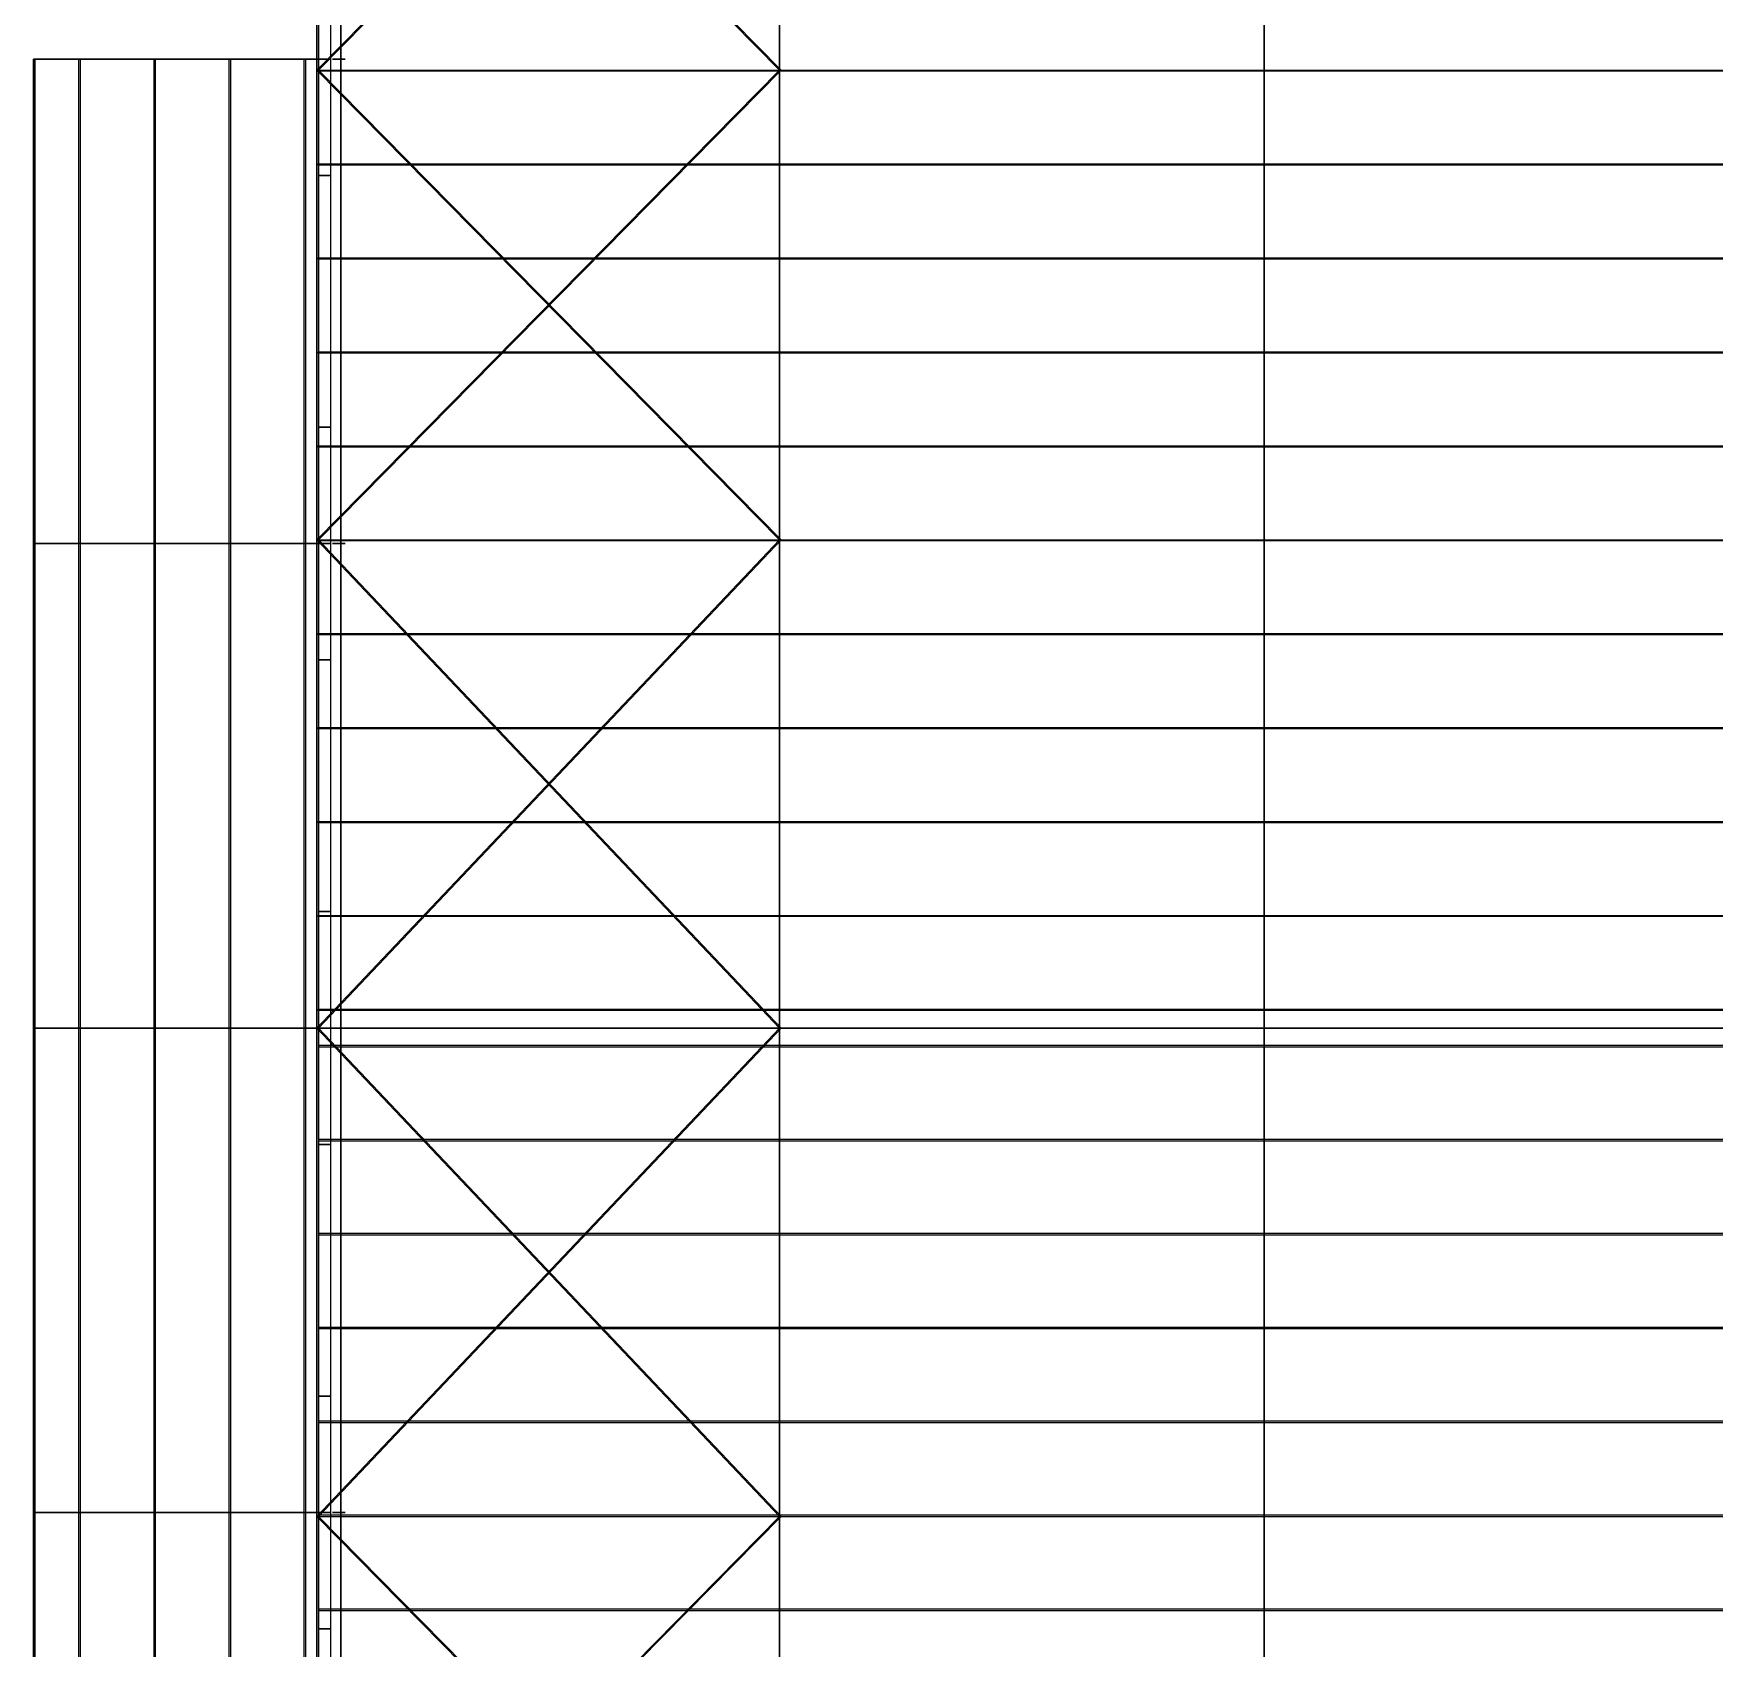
# Model space of a CAD drawing. Extents: x -4500 to 50000, y 0 to 61000.
# Drawn here: x -4500 to 22205, y 20642 to 46304 of the extents above; entities that cross this region are included whole.
import ezdxf

# ---------------------------------------------------------------- set-up
doc = ezdxf.new("R2010")
doc.units = 0
doc.linetypes.add('CONTIN', pattern=[0])
for name, color, linetype in [('Default', 7, 'CONTIN'), ('Floor_surface', 3, 'CONTIN'), ('Frame_lines', 7, 'CONTIN'), ('Framed_openings', 6, 'CONTIN'), ('Roof_purlins', 4, 'CONTIN'), ('Roof_surface', 1, 'CONTIN'), ('Wall_Framing', 1, 'CONTIN'), ('Wall_girts', 5, 'CONTIN'), ('Wall_surfaces', 2, 'CONTIN'), ('Wind_bracing', 8, 'CONTIN')]:
    doc.layers.add(name, color=color, linetype=linetype)

# ---------------------------------------------------------------- blocks, each defined once
blk = doc.blocks.new('BUILD1')
at = {"layer": 'Floor_surface', "color": 2}
for points, invisible_edges in [([(0, 0), (1791.339, 0), (1791.339, 2401.575)], 12), ([(0, 0), (1791.339, 2401.575), (0, 2401.575)], 5)]:
    blk.add_3dface(points, dxfattribs=dict(at, invisible_edges=invisible_edges))
at = {"layer": 'Frame_lines', "color": 1}
for points, invisible_edges in [([(14.961, 2015.401, 276.069), (14.961, 2018.339, 305.45), (14.961, 1783.291, 328.954)], 13), ([(14.961, 2015.401, 276.069), (14.961, 1783.291, 328.954), (14.961, 1780.548, 301.532)], 7), ([(289.37, 2016.184, 283.904), (289.37, 2018.339, 305.45), (289.37, 1783.291, 328.954)], 13), ([(289.37, 2016.184, 283.904), (289.37, 1783.291, 328.954), (289.37, 1781.136, 307.408)], 7), ([(592.52, 2016.184, 283.904), (592.52, 2018.339, 305.45), (592.52, 1783.291, 328.954)], 13), ([(592.52, 2016.184, 283.904), (592.52, 1783.291, 328.954), (592.52, 1781.136, 307.408)], 7), ([(14.961, 1780.548, 301.532), (14.961, 1783.291, 328.954), (14.961, 1548.242, 352.459)], 13), ([(14.961, 1780.548, 301.532), (14.961, 1548.242, 352.459), (14.961, 1546.284, 332.872)], 7), ([(289.37, 1781.136, 307.408), (289.37, 1783.291, 328.954), (289.37, 1548.242, 352.459)], 13), ([(289.37, 1781.136, 307.408), (289.37, 1548.242, 352.459), (289.37, 1546.675, 336.789)], 7), ([(592.52, 1781.136, 307.408), (592.52, 1783.291, 328.954), (592.52, 1548.242, 352.459)], 13), ([(592.52, 1781.136, 307.408), (592.52, 1548.242, 352.459), (592.52, 1546.675, 336.789)], 7), ([(14.961, 1546.284, 332.872), (14.961, 1548.242, 352.459), (14.961, 1313.194, 375.964)], 13), ([(14.961, 1546.284, 332.872), (14.961, 1313.194, 375.964), (14.961, 1310.256, 346.583)], 7), ([(289.37, 1546.675, 336.789), (289.37, 1548.242, 352.459), (289.37, 1313.194, 375.964)], 13), ([(289.37, 1546.675, 336.789), (289.37, 1313.194, 375.964), (289.37, 1309.669, 340.707)], 7), ([(592.52, 1546.675, 336.789), (592.52, 1548.242, 352.459), (592.52, 1313.194, 375.964)], 13), ([(592.52, 1546.675, 336.789), (592.52, 1313.194, 375.964), (592.52, 1309.669, 340.707)], 7), ([(14.961, 1310.256, 346.583), (14.961, 1313.194, 375.964), (14.961, 1200.787, 387.795)], 13), ([(14.961, 1310.256, 346.583), (14.961, 1200.787, 387.795), (14.961, 1200.787, 346.591)], 7), ([(289.37, 1309.669, 340.707), (289.37, 1313.194, 375.964), (289.37, 1200.787, 387.795)], 13), ([(289.37, 1309.669, 340.707), (289.37, 1200.787, 387.795), (289.37, 1200.787, 340.561)], 7), ([(592.52, 1309.669, 340.707), (592.52, 1313.194, 375.964), (592.52, 1200.787, 387.795)], 13), ([(592.52, 1309.669, 340.707), (592.52, 1200.787, 387.795), (592.52, 1200.787, 340.561)], 7), ([(14.961, 1197.787), (14.961, 1197.787, 346.591), (14.961, 1203.787, 346.591)], 14), ([(14.961, 1197.787), (14.961, 1203.787, 346.591), (14.961, 1203.787)], 5), ([(14.961, 1200.787, 346.591), (14.961, 1200.787, 387.795), (14.961, 1082.48, 375.965)], 13), ([(14.961, 1200.787, 346.591), (14.961, 1082.48, 375.965), (14.961, 1085.418, 346.584)], 7), ([(289.37, 1197.787), (289.37, 1197.787, 340.565), (289.37, 1203.787, 340.565)], 14), ([(289.37, 1197.787), (289.37, 1203.787, 340.565), (289.37, 1203.787)], 5), ([(289.37, 1200.787, 340.561), (289.37, 1200.787, 387.795), (289.37, 1082.48, 375.965)], 13), ([(289.37, 1200.787, 340.561), (289.37, 1082.48, 375.965), (289.37, 1086.006, 340.707)], 7), ([(592.52, 1197.787), (592.52, 1197.787, 340.565), (592.52, 1203.787, 340.565)], 14), ([(592.52, 1197.787), (592.52, 1203.787, 340.565), (592.52, 1203.787)], 5), ([(592.52, 1200.787, 340.561), (592.52, 1200.787, 387.795), (592.52, 1082.48, 375.965)], 13), ([(592.52, 1200.787, 340.561), (592.52, 1082.48, 375.965), (592.52, 1086.006, 340.707)], 7), ([(14.961, 1085.418, 346.584), (14.961, 1082.48, 375.965), (14.961, 847.432, 352.46)], 13), ([(14.961, 1085.418, 346.584), (14.961, 847.432, 352.46), (14.961, 849.391, 332.872)], 7), ([(289.37, 1086.006, 340.707), (289.37, 1082.48, 375.965), (289.37, 847.432, 352.46)], 13), ([(289.37, 1086.006, 340.707), (289.37, 847.432, 352.46), (289.37, 848.999, 336.79)], 7), ([(592.52, 1086.006, 340.707), (592.52, 1082.48, 375.965), (592.52, 847.432, 352.46)], 13), ([(592.52, 1086.006, 340.707), (592.52, 847.432, 352.46), (592.52, 848.999, 336.79)], 7), ([(14.961, 849.391, 332.872), (14.961, 847.432, 352.46), (14.961, 612.384, 328.955)], 13), ([(14.961, 849.391, 332.872), (14.961, 612.384, 328.955), (14.961, 615.126, 301.533)], 7), ([(289.37, 848.999, 336.79), (289.37, 847.432, 352.46), (289.37, 612.384, 328.955)], 13), ([(289.37, 848.999, 336.79), (289.37, 612.384, 328.955), (289.37, 614.538, 307.409)], 7), ([(592.52, 848.999, 336.79), (592.52, 847.432, 352.46), (592.52, 612.384, 328.955)], 13), ([(592.52, 848.999, 336.79), (592.52, 612.384, 328.955), (592.52, 614.538, 307.409)], 7)]:
    blk.add_3dface(points, dxfattribs=dict(at, invisible_edges=invisible_edges))
at = {"layer": 'Framed_openings', "color": 1}
for points, invisible_edges in [([(8.858, 1734.252, 157.48), (0.984, 1734.252, 157.48), (0.984, 1576.772, 157.48)], 12), ([(8.858, 1734.252, 157.48), (0.984, 1576.772, 157.48), (8.858, 1576.772, 157.48)], 5), ([(8.858, 1734.252), (0.984, 1734.252), (0.984, 1734.252, 179.134)], 12), ([(8.858, 1734.252), (0.984, 1734.252, 179.134), (8.858, 1734.252, 179.134)], 5), ([(8.858, 1576.772), (0.984, 1576.772), (0.984, 1576.772, 179.134)], 12), ([(8.858, 1576.772), (0.984, 1576.772, 179.134), (8.858, 1576.772, 179.134)], 5), ([(8.858, 1431.103, 157.48), (0.984, 1431.103, 157.48), (0.984, 1273.622, 157.48)], 12), ([(8.858, 1431.103, 157.48), (0.984, 1273.622, 157.48), (8.858, 1273.622, 157.48)], 5), ([(8.858, 1431.103), (0.984, 1431.103), (0.984, 1431.103, 179.134)], 12), ([(8.858, 1431.103), (0.984, 1431.103, 179.134), (8.858, 1431.103, 179.134)], 5), ([(8.858, 1273.622), (0.984, 1273.622), (0.984, 1273.622, 179.134)], 12), ([(8.858, 1273.622), (0.984, 1273.622, 179.134), (8.858, 1273.622, 179.134)], 5), ([(8.858, 1127.953, 157.48), (0.984, 1127.953, 157.48), (0.984, 970.473, 157.48)], 12), ([(8.858, 1127.953, 157.48), (0.984, 970.473, 157.48), (8.858, 970.473, 157.48)], 5), ([(8.858, 1127.953), (0.984, 1127.953), (0.984, 1127.953, 179.134)], 12), ([(8.858, 1127.953), (0.984, 1127.953, 179.134), (8.858, 1127.953, 179.134)], 5), ([(8.858, 970.473), (0.984, 970.473), (0.984, 970.473, 179.134)], 12), ([(8.858, 970.473), (0.984, 970.473, 179.134), (8.858, 970.473, 179.134)], 5), ([(8.858, 824.803, 157.48), (0.984, 824.803, 157.48), (0.984, 667.323, 157.48)], 12), ([(8.858, 824.803, 157.48), (0.984, 667.323, 157.48), (8.858, 667.323, 157.48)], 5), ([(8.858, 824.803), (0.984, 824.803), (0.984, 824.803, 179.134)], 12), ([(8.858, 824.803), (0.984, 824.803, 179.134), (8.858, 824.803, 179.134)], 5)]:
    blk.add_3dface(points, dxfattribs=dict(at, invisible_edges=invisible_edges))
at = {"layer": 'Roof_purlins', "color": 4}
for points, invisible_edges in [([(-177.165, 1807.087, 158.449), (-176.382, 1807.087, 150.614), (-176.382, 1503.937, 150.614)], 12), ([(-177.165, 1807.087, 158.449), (-176.382, 1503.937, 150.614), (-177.165, 1503.937, 158.449)], 5), ([(-148.864, 1807.087, 161.279), (-148.08, 1807.087, 153.444), (-148.08, 1503.937, 153.444)], 12), ([(-148.864, 1807.087, 161.279), (-148.08, 1503.937, 153.444), (-148.864, 1503.937, 161.279)], 5), ([(-101.854, 1807.087, 165.98), (-101.071, 1807.087, 158.145), (-101.071, 1503.937, 158.145)], 12), ([(-101.854, 1807.087, 165.98), (-101.071, 1503.937, 158.145), (-101.854, 1503.937, 165.98)], 5), ([(-54.845, 1807.087, 170.681), (-54.061, 1807.087, 162.846), (-54.061, 1503.937, 162.846)], 12), ([(-54.845, 1807.087, 170.681), (-54.061, 1503.937, 162.846), (-54.845, 1503.937, 170.681)], 5), ([(-7.835, 1807.087, 175.382), (-7.051, 1807.087, 167.547), (-7.052, 1503.937, 167.547)], 12), ([(-7.835, 1807.087, 175.382), (-7.052, 1503.937, 167.547), (-7.835, 1503.937, 175.382)], 5), ([(0.984, 1799.378, 327.897), (0.984, 1800.161, 335.732), (289.37, 1800.161, 335.732)], 12), ([(0.984, 1799.378, 327.897), (289.37, 1800.161, 335.732), (289.37, 1799.378, 327.897)], 5), ([(289.37, 1799.378, 327.897), (289.37, 1800.161, 335.732), (592.52, 1800.161, 335.732)], 12), ([(289.37, 1799.378, 327.897), (592.52, 1800.161, 335.732), (592.52, 1799.378, 327.897)], 5), ([(592.52, 1799.378, 327.897), (592.52, 1800.161, 335.732), (895.669, 1800.161, 335.732)], 12), ([(592.52, 1799.378, 327.897), (895.669, 1800.161, 335.732), (895.669, 1799.378, 327.897)], 5), ([(0.984, 1740.616, 333.773), (0.984, 1741.399, 341.608), (289.37, 1741.399, 341.608)], 12), ([(0.984, 1740.616, 333.773), (289.37, 1741.399, 341.608), (289.37, 1740.616, 333.773)], 5), ([(289.37, 1740.616, 333.773), (289.37, 1741.399, 341.608), (592.52, 1741.399, 341.608)], 12), ([(289.37, 1740.616, 333.773), (592.52, 1741.399, 341.608), (592.52, 1740.616, 333.773)], 5), ([(592.52, 1740.616, 333.773), (592.52, 1741.399, 341.608), (895.669, 1741.399, 341.608)], 12), ([(592.52, 1740.616, 333.773), (895.669, 1741.399, 341.608), (895.669, 1740.616, 333.773)], 5), ([(0.984, 1681.854, 339.649), (0.984, 1682.637, 347.484), (289.37, 1682.637, 347.484)], 12), ([(0.984, 1681.854, 339.649), (289.37, 1682.637, 347.484), (289.37, 1681.854, 339.649)], 5), ([(289.37, 1681.854, 339.649), (289.37, 1682.637, 347.484), (592.52, 1682.637, 347.484)], 12), ([(289.37, 1681.854, 339.649), (592.52, 1682.637, 347.484), (592.52, 1681.854, 339.649)], 5), ([(592.52, 1681.854, 339.649), (592.52, 1682.637, 347.484), (895.669, 1682.637, 347.484)], 12), ([(592.52, 1681.854, 339.649), (895.669, 1682.637, 347.484), (895.669, 1681.854, 339.649)], 5), ([(0.984, 1623.092, 345.526), (0.984, 1623.875, 353.361), (289.37, 1623.875, 353.361)], 12), ([(0.984, 1623.092, 345.526), (289.37, 1623.875, 353.361), (289.37, 1623.092, 345.526)], 5), ([(289.37, 1623.092, 345.526), (289.37, 1623.875, 353.361), (592.52, 1623.875, 353.361)], 12), ([(289.37, 1623.092, 345.526), (592.52, 1623.875, 353.361), (592.52, 1623.092, 345.526)], 5), ([(592.52, 1623.092, 345.526), (592.52, 1623.875, 353.361), (895.669, 1623.875, 353.361)], 12), ([(592.52, 1623.092, 345.526), (895.669, 1623.875, 353.361), (895.669, 1623.092, 345.526)], 5), ([(0.984, 1564.329, 351.402), (0.984, 1565.113, 359.237), (289.37, 1565.113, 359.237)], 12), ([(0.984, 1564.329, 351.402), (289.37, 1565.113, 359.237), (289.37, 1564.329, 351.402)], 5), ([(289.37, 1564.329, 351.402), (289.37, 1565.113, 359.237), (592.52, 1565.113, 359.237)], 12), ([(289.37, 1564.329, 351.402), (592.52, 1565.113, 359.237), (592.52, 1564.329, 351.402)], 5), ([(592.52, 1564.329, 351.402), (592.52, 1565.113, 359.237), (895.669, 1565.113, 359.237)], 12), ([(592.52, 1564.329, 351.402), (895.669, 1565.113, 359.237), (895.669, 1564.329, 351.402)], 5), ([(-177.165, 1503.937, 158.449), (-176.382, 1503.937, 150.614), (-176.382, 1200.788, 150.614)], 12), ([(-177.165, 1503.937, 158.449), (-176.382, 1200.788, 150.614), (-177.165, 1200.788, 158.449)], 5), ([(-148.864, 1503.937, 161.279), (-148.08, 1503.937, 153.444), (-148.08, 1200.788, 153.444)], 12), ([(-148.864, 1503.937, 161.279), (-148.08, 1200.788, 153.444), (-148.864, 1200.788, 161.279)], 5), ([(-101.854, 1503.937, 165.98), (-101.071, 1503.937, 158.145), (-101.071, 1200.788, 158.145)], 12), ([(-101.854, 1503.937, 165.98), (-101.071, 1200.788, 158.145), (-101.854, 1200.788, 165.98)], 5), ([(-54.845, 1503.937, 170.681), (-54.061, 1503.937, 162.846), (-54.061, 1200.788, 162.846)], 12), ([(-54.845, 1503.937, 170.681), (-54.061, 1200.788, 162.846), (-54.845, 1200.788, 170.681)], 5), ([(-7.835, 1503.937, 175.382), (-7.052, 1503.937, 167.547), (-7.052, 1200.788, 167.547)], 12), ([(-7.835, 1503.937, 175.382), (-7.052, 1200.788, 167.547), (-7.835, 1200.788, 175.382)], 5), ([(0.984, 1505.567, 357.278), (0.984, 1506.351, 365.113), (289.37, 1506.351, 365.113)], 12), ([(0.984, 1505.567, 357.278), (289.37, 1506.351, 365.113), (289.37, 1505.567, 357.278)], 5), ([(289.37, 1505.567, 357.278), (289.37, 1506.351, 365.113), (592.52, 1506.351, 365.113)], 12), ([(289.37, 1505.567, 357.278), (592.52, 1506.351, 365.113), (592.52, 1505.567, 357.278)], 5), ([(592.52, 1505.567, 357.278), (592.52, 1506.351, 365.113), (895.669, 1506.351, 365.113)], 12), ([(592.52, 1505.567, 357.278), (895.669, 1506.351, 365.113), (895.669, 1505.567, 357.278)], 5), ([(0.984, 1446.805, 363.154), (0.984, 1447.589, 370.989), (289.37, 1447.589, 370.989)], 12), ([(0.984, 1446.805, 363.154), (289.37, 1447.589, 370.989), (289.37, 1446.805, 363.154)], 5), ([(289.37, 1446.805, 363.154), (289.37, 1447.589, 370.989), (592.52, 1447.589, 370.989)], 12), ([(289.37, 1446.805, 363.154), (592.52, 1447.589, 370.989), (592.52, 1446.805, 363.154)], 5), ([(592.52, 1446.805, 363.154), (592.52, 1447.589, 370.989), (895.669, 1447.589, 370.989)], 12), ([(592.52, 1446.805, 363.154), (895.669, 1447.589, 370.989), (895.669, 1446.805, 363.154)], 5), ([(0.984, 1388.043, 369.03), (0.984, 1388.827, 376.865), (289.37, 1388.827, 376.865)], 12), ([(0.984, 1388.043, 369.03), (289.37, 1388.827, 376.865), (289.37, 1388.043, 369.03)], 5), ([(289.37, 1388.043, 369.03), (289.37, 1388.827, 376.865), (592.52, 1388.827, 376.865)], 12), ([(289.37, 1388.043, 369.03), (592.52, 1388.827, 376.865), (592.52, 1388.043, 369.03)], 5), ([(592.52, 1388.043, 369.03), (592.52, 1388.827, 376.865), (895.669, 1388.827, 376.865)], 12), ([(592.52, 1388.043, 369.03), (895.669, 1388.827, 376.865), (895.669, 1388.043, 369.03)], 5), ([(0.984, 1329.281, 374.907), (0.984, 1330.065, 382.742), (289.37, 1330.065, 382.742)], 12), ([(0.984, 1329.281, 374.907), (289.37, 1330.065, 382.742), (289.37, 1329.281, 374.907)], 5), ([(289.37, 1329.281, 374.907), (289.37, 1330.065, 382.742), (592.52, 1330.065, 382.742)], 12), ([(289.37, 1329.281, 374.907), (592.52, 1330.065, 382.742), (592.52, 1329.281, 374.907)], 5), ([(592.52, 1329.281, 374.907), (592.52, 1330.065, 382.742), (895.669, 1330.065, 382.742)], 12), ([(592.52, 1329.281, 374.907), (895.669, 1330.065, 382.742), (895.669, 1329.281, 374.907)], 5), ([(0.984, 1270.519, 380.783), (0.984, 1271.303, 388.618), (289.37, 1271.303, 388.618)], 12), ([(0.984, 1270.519, 380.783), (289.37, 1271.303, 388.618), (289.37, 1270.519, 380.783)], 5), ([(289.37, 1270.519, 380.783), (289.37, 1271.303, 388.618), (592.52, 1271.303, 388.618)], 12), ([(289.37, 1270.519, 380.783), (592.52, 1271.303, 388.618), (592.52, 1270.519, 380.783)], 5), ([(592.52, 1270.519, 380.783), (592.52, 1271.303, 388.618), (895.669, 1271.303, 388.618)], 12), ([(592.52, 1270.519, 380.783), (895.669, 1271.303, 388.618), (895.669, 1270.519, 380.783)], 5), ([(0.984, 1211.757, 386.659), (0.984, 1212.541, 394.494), (289.37, 1212.541, 394.494)], 12), ([(0.984, 1211.757, 386.659), (289.37, 1212.541, 394.494), (289.37, 1211.757, 386.659)], 5), ([(289.37, 1211.757, 386.659), (289.37, 1212.541, 394.494), (592.52, 1212.541, 394.494)], 12), ([(289.37, 1211.757, 386.659), (592.52, 1212.541, 394.494), (592.52, 1211.757, 386.659)], 5), ([(592.52, 1211.757, 386.659), (592.52, 1212.541, 394.494), (895.669, 1212.541, 394.494)], 12), ([(592.52, 1211.757, 386.659), (895.669, 1212.541, 394.494), (895.669, 1211.757, 386.659)], 5), ([(-177.165, 1200.788, 158.449), (-176.382, 1200.788, 150.614), (-176.382, 897.638, 150.614)], 12), ([(-177.165, 1200.788, 158.449), (-176.382, 897.638, 150.614), (-177.165, 897.638, 158.449)], 5), ([(-148.864, 1200.788, 161.279), (-148.08, 1200.788, 153.444), (-148.08, 897.638, 153.444)], 12), ([(-148.864, 1200.788, 161.279), (-148.08, 897.638, 153.444), (-148.864, 897.638, 161.279)], 5), ([(-101.854, 1200.788, 165.98), (-101.071, 1200.788, 158.145), (-101.071, 897.638, 158.145)], 12), ([(-101.854, 1200.788, 165.98), (-101.071, 897.638, 158.145), (-101.854, 897.638, 165.98)], 5), ([(-54.845, 1200.788, 170.681), (-54.061, 1200.788, 162.846), (-54.061, 897.638, 162.846)], 12), ([(-54.845, 1200.788, 170.681), (-54.061, 897.638, 162.846), (-54.845, 897.638, 170.681)], 5), ([(-7.835, 1200.788, 175.382), (-7.052, 1200.788, 167.547), (-7.052, 897.638, 167.547)], 12), ([(-7.835, 1200.788, 175.382), (-7.052, 897.638, 167.547), (-7.835, 897.638, 175.382)], 5), ([(0.984, 1189.819, 386.659), (0.984, 1189.035, 394.494), (289.37, 1189.035, 394.494)], 12), ([(0.984, 1189.819, 386.659), (289.37, 1189.035, 394.494), (289.37, 1189.819, 386.659)], 5), ([(289.37, 1189.819, 386.659), (289.37, 1189.035, 394.494), (592.52, 1189.035, 394.494)], 12), ([(289.37, 1189.819, 386.659), (592.52, 1189.035, 394.494), (592.52, 1189.819, 386.659)], 5), ([(592.52, 1189.819, 386.659), (592.52, 1189.035, 394.494), (895.669, 1189.035, 394.494)], 12), ([(592.52, 1189.819, 386.659), (895.669, 1189.035, 394.494), (895.669, 1189.819, 386.659)], 5), ([(0.984, 1131.057, 380.783), (0.984, 1130.273, 388.618), (289.37, 1130.273, 388.618)], 12), ([(0.984, 1131.057, 380.783), (289.37, 1130.273, 388.618), (289.37, 1131.057, 380.783)], 5), ([(289.37, 1131.057, 380.783), (289.37, 1130.273, 388.618), (592.52, 1130.273, 388.618)], 12), ([(289.37, 1131.057, 380.783), (592.52, 1130.273, 388.618), (592.52, 1131.057, 380.783)], 5), ([(592.52, 1131.057, 380.783), (592.52, 1130.273, 388.618), (895.669, 1130.273, 388.618)], 12), ([(592.52, 1131.057, 380.783), (895.669, 1130.273, 388.618), (895.669, 1131.057, 380.783)], 5), ([(0.984, 1072.294, 374.907), (0.984, 1071.511, 382.742), (289.37, 1071.511, 382.742)], 12), ([(0.984, 1072.294, 374.907), (289.37, 1071.511, 382.742), (289.37, 1072.294, 374.907)], 5), ([(289.37, 1072.294, 374.907), (289.37, 1071.511, 382.742), (592.52, 1071.511, 382.742)], 12), ([(289.37, 1072.294, 374.907), (592.52, 1071.511, 382.742), (592.52, 1072.294, 374.907)], 5), ([(592.52, 1072.294, 374.907), (592.52, 1071.511, 382.742), (895.669, 1071.511, 382.742)], 12), ([(592.52, 1072.294, 374.907), (895.669, 1071.511, 382.742), (895.669, 1072.294, 374.907)], 5), ([(0.984, 1013.532, 369.031), (0.984, 1012.749, 376.865), (289.37, 1012.749, 376.865)], 12), ([(0.984, 1013.532, 369.031), (289.37, 1012.749, 376.865), (289.37, 1013.532, 369.031)], 5), ([(289.37, 1013.532, 369.031), (289.37, 1012.749, 376.865), (592.52, 1012.749, 376.865)], 12), ([(289.37, 1013.532, 369.031), (592.52, 1012.749, 376.865), (592.52, 1013.532, 369.031)], 5), ([(592.52, 1013.532, 369.031), (592.52, 1012.749, 376.865), (895.669, 1012.749, 376.865)], 12), ([(592.52, 1013.532, 369.031), (895.669, 1012.749, 376.865), (895.669, 1013.532, 369.031)], 5), ([(0.984, 954.77, 363.154), (0.984, 953.987, 370.989), (289.37, 953.987, 370.989)], 12), ([(0.984, 954.77, 363.154), (289.37, 953.987, 370.989), (289.37, 954.77, 363.154)], 5), ([(289.37, 954.77, 363.154), (289.37, 953.987, 370.989), (592.52, 953.987, 370.989)], 12), ([(289.37, 954.77, 363.154), (592.52, 953.987, 370.989), (592.52, 954.77, 363.154)], 5), ([(592.52, 954.77, 363.154), (592.52, 953.987, 370.989), (895.669, 953.987, 370.989)], 12), ([(592.52, 954.77, 363.154), (895.669, 953.987, 370.989), (895.669, 954.77, 363.154)], 5), ([(-177.165, 897.638, 158.449), (-176.382, 594.488, 150.614), (-177.166, 594.488, 158.449)], 5), ([(-177.165, 897.638, 158.449), (-176.382, 897.638, 150.614), (-176.382, 594.488, 150.614)], 12), ([(-148.864, 897.638, 161.279), (-148.08, 897.638, 153.444), (-148.081, 594.488, 153.444)], 12), ([(-148.864, 897.638, 161.279), (-148.081, 594.488, 153.444), (-148.864, 594.488, 161.279)], 5), ([(-101.854, 897.638, 165.98), (-101.071, 897.638, 158.145), (-101.071, 594.488, 158.145)], 12), ([(-101.854, 897.638, 165.98), (-101.071, 594.488, 158.145), (-101.854, 594.488, 165.98)], 5), ([(-54.845, 897.638, 170.681), (-54.061, 897.638, 162.846), (-54.061, 594.488, 162.846)], 12), ([(-54.845, 897.638, 170.681), (-54.061, 594.488, 162.846), (-54.845, 594.488, 170.681)], 5), ([(-7.835, 897.638, 175.382), (-7.052, 897.638, 167.547), (-7.052, 594.488, 167.547)], 12), ([(-7.835, 897.638, 175.382), (-7.052, 594.488, 167.547), (-7.835, 594.488, 175.382)], 5), ([(0.984, 896.008, 357.278), (0.984, 895.225, 365.113), (289.37, 895.225, 365.113)], 12), ([(0.984, 896.008, 357.278), (289.37, 895.225, 365.113), (289.37, 896.008, 357.278)], 5), ([(289.37, 896.008, 357.278), (289.37, 895.225, 365.113), (592.52, 895.225, 365.113)], 12), ([(289.37, 896.008, 357.278), (592.52, 895.225, 365.113), (592.52, 896.008, 357.278)], 5), ([(592.52, 896.008, 357.278), (592.52, 895.225, 365.113), (895.669, 895.225, 365.113)], 12), ([(592.52, 896.008, 357.278), (895.669, 895.225, 365.113), (895.669, 896.008, 357.278)], 5), ([(0.984, 837.246, 351.402), (0.984, 836.463, 359.237), (289.37, 836.463, 359.237)], 12), ([(0.984, 837.246, 351.402), (289.37, 836.463, 359.237), (289.37, 837.246, 351.402)], 5), ([(289.37, 837.246, 351.402), (289.37, 836.463, 359.237), (592.52, 836.463, 359.237)], 12), ([(289.37, 837.246, 351.402), (592.52, 836.463, 359.237), (592.52, 837.246, 351.402)], 5), ([(592.52, 837.246, 351.402), (592.52, 836.463, 359.237), (895.669, 836.463, 359.237)], 12), ([(592.52, 837.246, 351.402), (895.669, 836.463, 359.237), (895.669, 837.246, 351.402)], 5)]:
    blk.add_3dface(points, dxfattribs=dict(at, invisible_edges=invisible_edges))
at = {"layer": 'Roof_surface', "color": 7}
for points, invisible_edges in [([(0, 2401.575, 275.591), (0, 1200.787, 395.669), (1791.339, 1200.787, 395.669)], 12), ([(0, 2401.575, 275.591), (1791.339, 1200.787, 395.669), (1791.339, 2401.575, 275.591)], 5), ([(0, 1200.787, 395.669), (0, 0, 275.591), (1791.339, 0, 275.591)], 12), ([(0, 1200.787, 395.669), (1791.339, 0, 275.591), (1791.339, 1200.787, 395.669)], 5)]:
    blk.add_3dface(points, dxfattribs=dict(at, invisible_edges=invisible_edges))
at = {"layer": 'Roof_surface', "color": 3}
for points, invisible_edges in [([(0, 1807.087, 177.165), (-177.165, 1807.087, 159.449), (-177.166, 594.488, 159.449)], 12), ([(0, 1807.087, 177.165), (-177.166, 594.488, 159.449), (0, 594.488, 177.165)], 5)]:
    blk.add_3dface(points, dxfattribs=dict(at, invisible_edges=invisible_edges))
at = {"layer": 'Wall_Framing', "color": 1}
for points, invisible_edges in [([(8.874, 1807.087, 169.079), (8.874, 1807.087, 157.268), (-177.165, 1807.087, 138.764)], 12), ([(8.874, 1807.087, 169.079), (-177.165, 1807.087, 138.764), (-177.165, 1807.087, 150.575)], 5), ([(17.716, 1807.087), (9.842, 1807.087), (9.842, 1807.087, 318.307)], 12), ([(17.716, 1807.087), (9.842, 1807.087, 318.307), (17.716, 1807.087, 318.307)], 5), ([(8.874, 1503.937, 169.079), (8.874, 1503.937, 151.362), (-177.165, 1503.937, 132.858)], 12), ([(8.874, 1503.937, 169.079), (-177.165, 1503.937, 132.858), (-177.165, 1503.937, 150.575)], 5), ([(17.716, 1503.937), (9.842, 1503.937), (9.842, 1503.937, 348.622)], 12), ([(17.716, 1503.937), (9.842, 1503.937, 348.622), (17.716, 1503.937, 348.622)], 5), ([(8.874, 1200.788, 169.079), (8.874, 1200.788, 151.362), (-177.165, 1200.788, 132.858)], 12), ([(8.874, 1200.788, 169.079), (-177.165, 1200.788, 132.858), (-177.165, 1200.788, 150.575)], 5), ([(17.716, 1200.788), (9.842, 1200.788), (9.842, 1200.788, 378.937)], 12), ([(17.716, 1200.788), (9.842, 1200.788, 378.937), (17.716, 1200.788, 378.937)], 5), ([(8.874, 897.638, 169.079), (8.874, 897.638, 151.362), (-177.165, 897.638, 132.858)], 12), ([(8.874, 897.638, 169.079), (-177.165, 897.638, 132.858), (-177.165, 897.638, 150.575)], 5), ([(17.716, 897.638), (9.842, 897.638), (9.842, 897.638, 348.622)], 12), ([(17.716, 897.638), (9.842, 897.638, 348.622), (17.716, 897.638, 348.622)], 5)]:
    blk.add_3dface(points, dxfattribs=dict(at, invisible_edges=invisible_edges))
at = {"layer": 'Wall_girts', "color": 5}
for points, invisible_edges in [([(8.858, 2110.236, 144.882), (0.984, 2110.236, 144.882), (0.984, 1734.252, 144.882)], 12), ([(8.858, 2110.236, 144.882), (0.984, 1734.252, 144.882), (8.858, 1734.252, 144.882)], 5), ([(8.858, 2110.236, 203.937), (0.984, 2110.236, 203.937), (0.984, 1807.087, 203.937)], 12), ([(8.858, 2110.236, 203.937), (0.984, 1807.087, 203.937), (8.858, 1807.087, 203.937)], 5), ([(8.858, 2110.236, 262.992), (0.984, 2110.236, 262.992), (0.984, 1807.087, 262.992)], 12), ([(8.858, 2110.236, 262.992), (0.984, 1807.087, 262.992), (8.858, 1807.087, 262.992)], 5), ([(8.858, 1807.087, 179.134), (0.984, 1807.087, 179.134), (0.984, 1503.937, 179.134)], 12), ([(8.858, 1807.087, 179.134), (0.984, 1503.937, 179.134), (8.858, 1503.937, 179.134)], 5), ([(8.858, 1807.087, 203.937), (0.984, 1807.087, 203.937), (0.984, 1503.937, 203.937)], 12), ([(8.858, 1807.087, 203.937), (0.984, 1503.937, 203.937), (8.858, 1503.937, 203.937)], 5), ([(8.858, 1807.087, 262.992), (0.984, 1807.087, 262.992), (0.984, 1503.937, 262.992)], 12), ([(8.858, 1807.087, 262.992), (0.984, 1503.937, 262.992), (8.858, 1503.937, 262.992)], 5), ([(8.858, 1576.772, 144.882), (0.984, 1576.772, 144.882), (0.984, 1431.103, 144.882)], 12), ([(8.858, 1576.772, 144.882), (0.984, 1431.103, 144.882), (8.858, 1431.103, 144.882)], 5), ([(8.858, 1503.937, 179.134), (0.984, 1503.937, 179.134), (0.984, 1200.788, 179.134)], 12), ([(8.858, 1503.937, 179.134), (0.984, 1200.788, 179.134), (8.858, 1200.788, 179.134)], 5), ([(8.858, 1503.937, 203.937), (0.984, 1503.937, 203.937), (0.984, 1200.788, 203.937)], 12), ([(8.858, 1503.937, 203.937), (0.984, 1200.788, 203.937), (8.858, 1200.788, 203.937)], 5), ([(8.858, 1503.937, 262.992), (0.984, 1503.937, 262.992), (0.984, 1200.788, 262.992)], 12), ([(8.858, 1503.937, 262.992), (0.984, 1200.788, 262.992), (8.858, 1200.788, 262.992)], 5), ([(8.858, 1503.937, 322.047), (0.984, 1503.937, 322.047), (0.984, 1200.788, 322.047)], 12), ([(8.858, 1503.937, 322.047), (0.984, 1200.788, 322.047), (8.858, 1200.788, 322.047)], 5), ([(8.858, 1273.622, 144.882), (0.984, 1273.622, 144.882), (0.984, 1127.953, 144.882)], 12), ([(8.858, 1273.622, 144.882), (0.984, 1127.953, 144.882), (8.858, 1127.953, 144.882)], 5), ([(8.858, 1200.788, 179.134), (0.984, 1200.788, 179.134), (0.984, 897.638, 179.134)], 12), ([(8.858, 1200.788, 179.134), (0.984, 897.638, 179.134), (8.858, 897.638, 179.134)], 5), ([(8.858, 1200.788, 203.937), (0.984, 1200.788, 203.937), (0.984, 897.638, 203.937)], 12), ([(8.858, 1200.788, 203.937), (0.984, 897.638, 203.937), (8.858, 897.638, 203.937)], 5), ([(8.858, 1200.788, 262.992), (0.984, 1200.788, 262.992), (0.984, 897.638, 262.992)], 12), ([(8.858, 1200.788, 262.992), (0.984, 897.638, 262.992), (8.858, 897.638, 262.992)], 5), ([(8.858, 1200.788, 322.047), (0.984, 1200.788, 322.047), (0.984, 897.638, 322.047)], 12), ([(8.858, 1200.788, 322.047), (0.984, 897.638, 322.047), (8.858, 897.638, 322.047)], 5), ([(8.858, 970.473, 144.882), (0.984, 970.473, 144.882), (0.984, 824.803, 144.882)], 12), ([(8.858, 970.473, 144.882), (0.984, 824.803, 144.882), (8.858, 824.803, 144.882)], 5), ([(8.858, 897.638, 179.134), (0.984, 897.638, 179.134), (0.984, 594.488, 179.134)], 12), ([(8.858, 897.638, 179.134), (0.984, 594.488, 179.134), (8.858, 594.488, 179.134)], 5), ([(8.858, 897.638, 203.937), (0.984, 897.638, 203.937), (0.984, 594.488, 203.937)], 12), ([(8.858, 897.638, 203.937), (0.984, 594.488, 203.937), (8.858, 594.488, 203.937)], 5), ([(8.858, 897.638, 262.992), (0.984, 897.638, 262.992), (0.984, 594.488, 262.992)], 12), ([(8.858, 897.638, 262.992), (0.984, 594.488, 262.992), (8.858, 594.488, 262.992)], 5)]:
    blk.add_3dface(points, dxfattribs=dict(at, invisible_edges=invisible_edges))
at = {"layer": 'Wall_surfaces', "color": 7}
for points, invisible_edges in [([(0, 1807.087, 304.724), (0, 1807.087, 335.039), (0, 2110.236, 304.724)], 13), ([(0, 1807.087, 304.724), (0, 2110.236, 304.724), (0, 2110.236, 304.724)], 15), ([(0, 2110.236, 141.732), (0, 2110.236, 304.724), (0, 1807.087, 304.724)], 15), ([(0, 2110.236, 141.732), (0, 1807.087, 304.724), (0, 1807.087, 141.732)], 15), ([(0, 2110.236, 141.732), (0, 1807.087, 141.732), (0, 2110.236, 141.732)], 5), ([(0, 2110.236, 141.732), (0, 1807.087, 141.732), (0, 2110.236, 141.732)], 13), ([(0, 2110.236), (0, 1807.087), (0, 2110.236)], 15), ([(0, 1807.087, 141.732), (0, 1807.087, 304.724), (0, 1807.087, 141.732)], 15), ([(0, 1807.087), (0, 1807.087, 141.732), (0, 1807.087)], 15), ([(0, 1503.937, 335.039), (0, 1503.937, 365.354), (0, 1807.087, 335.039)], 13), ([(0, 1503.937, 335.039), (0, 1807.087, 335.039), (0, 1807.087, 335.039)], 15), ([(0, 1807.087, 141.732), (0, 1807.087, 335.039), (0, 1807.087, 141.732)], 15), ([(0, 1807.087, 141.732), (0, 1807.087, 335.039), (0, 1734.252, 335.039)], 15), ([(0, 1807.087, 141.732), (0, 1734.252, 335.039), (0, 1734.252, 157.48)], 15), ([(0, 1807.087, 141.732), (0, 1734.252, 157.48), (0, 1734.252, 141.732)], 13), ([(0, 1807.087, 141.732), (0, 1734.252, 141.732), (0, 1807.087, 141.732)], 13), ([(0, 1807.087), (0, 1807.087, 141.732), (0, 1807.087)], 15), ([(0, 1734.252, 157.48), (0, 1734.252, 335.039), (0, 1576.772, 335.039)], 15), ([(0, 1734.252, 157.48), (0, 1576.772, 335.039), (0, 1576.772, 157.48)], 15), ([(0, 1734.252, 157.48), (0, 1576.772, 157.48), (0, 1734.252, 157.48)], 5), ([(0, 1576.772, 141.732), (0, 1576.772, 157.48), (0, 1576.772, 335.039)], 14), ([(0, 1576.772, 141.732), (0, 1576.772, 335.039), (0, 1503.937, 335.039)], 15), ([(0, 1576.772, 141.732), (0, 1503.937, 335.039), (0, 1503.937, 141.732)], 15), ([(0, 1576.772, 141.732), (0, 1503.937, 141.732), (0, 1576.772, 141.732)], 5), ([(0, 1503.937, 141.732), (0, 1503.937, 335.039), (0, 1503.937, 141.732)], 15), ([(0, 1503.937), (0, 1503.937, 141.732), (0, 1503.937)], 15), ([(0, 1200.788, 365.354), (0, 1200.788, 395.669), (0, 1503.937, 365.354)], 13), ([(0, 1200.788, 365.354), (0, 1503.937, 365.354), (0, 1503.937, 365.354)], 15), ([(0, 1503.937, 141.732), (0, 1503.937, 365.354), (0, 1503.937, 141.732)], 15), ([(0, 1503.937, 141.732), (0, 1503.937, 365.354), (0, 1431.103, 365.354)], 15), ([(0, 1503.937, 141.732), (0, 1431.103, 365.354), (0, 1431.103, 157.48)], 15), ([(0, 1503.937, 141.732), (0, 1431.103, 157.48), (0, 1431.103, 141.732)], 13), ([(0, 1503.937, 141.732), (0, 1431.103, 141.732), (0, 1503.937, 141.732)], 5), ([(0, 1503.937), (0, 1503.937, 141.732), (0, 1503.937)], 15), ([(0, 1431.103, 157.48), (0, 1431.103, 365.354), (0, 1273.622, 365.354)], 15), ([(0, 1431.103, 157.48), (0, 1273.622, 365.354), (0, 1273.622, 157.48)], 15), ([(0, 1431.103, 157.48), (0, 1273.622, 157.48), (0, 1431.103, 157.48)], 5), ([(0, 1273.622, 141.732), (0, 1273.622, 157.48), (0, 1273.622, 365.354)], 14), ([(0, 1273.622, 141.732), (0, 1273.622, 365.354), (0, 1200.788, 365.354)], 15), ([(0, 1273.622, 141.732), (0, 1200.788, 365.354), (0, 1200.788, 141.732)], 15), ([(0, 1273.622, 141.732), (0, 1200.788, 141.732), (0, 1273.622, 141.732)], 5), ([(0, 1200.788, 141.732), (0, 1200.788, 365.354), (0, 1200.788, 141.732)], 15), ([(0, 1200.788), (0, 1200.788, 141.732), (0, 1200.788)], 15), ([(0, 1200.788, 141.732), (0, 1200.788, 395.669), (0, 1200.788, 141.732)], 7), ([(0, 1200.788, 141.732), (0, 1200.788, 395.669), (0, 1200.787, 395.669)], 13), ([(0, 1200.788, 141.732), (0, 1200.787, 395.669), (0, 1200.787, 141.732)], 15), ([(0, 1200.788, 141.732), (0, 1200.787, 141.732), (0, 1200.788, 141.732)], 5), ([(0, 1200.788), (0, 1200.788, 141.732), (0, 1200.788)], 15), ([(0, 1200.788, 141.732), (0, 1200.788, 141.732), (0, 1200.788, 141.732)], 14), ([(0, 1200.787, 141.732), (0, 1200.787, 395.669), (0, 1200.787, 141.732)], 7), ([(0, 1200.787), (0, 1200.787, 141.732), (0, 1200.787)], 15), ([(0, 897.638, 365.354), (0, 897.638, 365.354), (0, 1200.787, 395.669)], 13), ([(0, 897.638, 365.354), (0, 1200.787, 395.669), (0, 1200.787, 365.354)], 15), ([(0, 1200.787, 141.732), (0, 1200.787, 365.354), (0, 1200.787, 141.732)], 15), ([(0, 1200.787, 141.732), (0, 1200.787, 365.354), (0, 1127.953, 365.354)], 15), ([(0, 1200.787, 141.732), (0, 1127.953, 365.354), (0, 1127.953, 157.48)], 15), ([(0, 1200.787, 141.732), (0, 1127.953, 157.48), (0, 1127.953, 141.732)], 13), ([(0, 1200.787, 141.732), (0, 1127.953, 141.732), (0, 1200.787, 141.732)], 5), ([(0, 1200.787), (0, 1200.787, 141.732), (0, 1200.787)], 15), ([(0, 1127.953, 157.48), (0, 1127.953, 365.354), (0, 970.473, 365.354)], 15), ([(0, 1127.953, 157.48), (0, 970.473, 365.354), (0, 970.473, 157.48)], 15), ([(0, 1127.953, 157.48), (0, 970.473, 157.48), (0, 1127.953, 157.48)], 5), ([(0, 970.473, 141.732), (0, 970.473, 157.48), (0, 970.473, 365.354)], 14), ([(0, 970.473, 141.732), (0, 970.473, 365.354), (0, 897.638, 365.354)], 15), ([(0, 970.473, 141.732), (0, 897.638, 365.354), (0, 897.638, 141.732)], 15), ([(0, 970.473, 141.732), (0, 897.638, 141.732), (0, 970.473, 141.732)], 5), ([(0, 897.638, 141.732), (0, 897.638, 365.354), (0, 897.638, 141.732)], 15), ([(0, 897.638), (0, 897.638, 141.732), (0, 897.638)], 15), ([(0, 594.488, 335.039), (0, 594.488, 335.039), (0, 897.638, 365.354)], 13), ([(0, 594.488, 335.039), (0, 897.638, 365.354), (0, 897.638, 335.039)], 15), ([(0, 897.638, 141.732), (0, 897.638, 335.039), (0, 897.638, 141.732)], 15), ([(0, 897.638, 141.732), (0, 897.638, 335.039), (0, 824.803, 335.039)], 15), ([(0, 897.638, 141.732), (0, 824.803, 335.039), (0, 824.803, 157.48)], 15), ([(0, 897.638, 141.732), (0, 824.803, 157.48), (0, 824.803, 141.732)], 13), ([(0, 897.638, 141.732), (0, 824.803, 141.732), (0, 897.638, 141.732)], 5), ([(0, 897.638), (0, 897.638, 141.732), (0, 897.638)], 15), ([(0, 824.803, 157.48), (0, 824.803, 335.039), (0, 667.323, 335.039)], 15), ([(0, 824.803, 157.48), (0, 667.323, 335.039), (0, 667.323, 157.48)], 15), ([(0, 824.803, 157.48), (0, 667.323, 157.48), (0, 824.803, 157.48)], 5)]:
    blk.add_3dface(points, dxfattribs=dict(at, invisible_edges=invisible_edges))
at = {"layer": 'Wind_bracing', "color": 7}
for points, invisible_edges in [([(0, 2093.977, 297.492), (289.37, 1800.158, 326.874), (290.37, 1800.158, 326.874)], 12), ([(0, 2093.977, 297.492), (290.37, 1800.158, 326.874), (1, 2093.977, 297.492)], 5), ([(289.37, 2093.977, 297.492), (0, 1800.158, 326.874), (1, 1800.158, 326.874)], 12), ([(289.37, 2093.977, 297.492), (1, 1800.158, 326.874), (290.37, 2093.977, 297.492)], 5), ([(0, 1800.158, 326.874), (289.37, 1506.339, 356.256), (290.37, 1506.339, 356.256)], 12), ([(0, 1800.158, 326.874), (290.37, 1506.339, 356.256), (1, 1800.158, 326.874)], 5), ([(289.37, 1800.158, 326.874), (0, 1506.339, 356.256), (1, 1506.339, 356.256)], 12), ([(289.37, 1800.158, 326.874), (1, 1506.339, 356.256), (290.37, 1800.158, 326.874)], 5), ([(0, 1506.339, 356.256), (289.37, 1200.787, 386.811), (290.37, 1200.787, 386.811)], 12), ([(0, 1506.339, 356.256), (290.37, 1200.787, 386.811), (1, 1506.339, 356.256)], 5), ([(289.37, 1506.339, 356.256), (0, 1200.787, 386.811), (1, 1200.787, 386.811)], 12), ([(289.37, 1506.339, 356.256), (1, 1200.787, 386.811), (290.37, 1506.339, 356.256)], 5), ([(0, 1200.787, 386.811), (289.37, 895.236, 356.256), (290.37, 895.236, 356.256)], 12), ([(0, 1200.787, 386.811), (290.37, 895.236, 356.256), (1, 1200.787, 386.811)], 5), ([(289.37, 1200.787, 386.811), (0, 895.236, 356.256), (1, 895.236, 356.256)], 12), ([(289.37, 1200.787, 386.811), (1, 895.236, 356.256), (290.37, 1200.787, 386.811)], 5), ([(0, 895.236, 356.256), (289.37, 601.417, 326.874), (290.37, 601.417, 326.874)], 12), ([(0, 895.236, 356.256), (290.37, 601.417, 326.874), (1, 895.236, 356.256)], 5), ([(289.37, 895.236, 356.256), (0, 601.417, 326.874), (1, 601.417, 326.874)], 12), ([(289.37, 895.236, 356.256), (1, 601.417, 326.874), (290.37, 895.236, 356.256)], 5)]:
    blk.add_3dface(points, dxfattribs=dict(at, invisible_edges=invisible_edges))

msp = doc.modelspace()

# ---------------------------------------------------------------- block references
at = {"layer": 'Default', "xscale": 25.4, "yscale": 25.4, "zscale": 25.4}
msp.add_blockref('BUILD1', (0, 0), dxfattribs=at)

doc.saveas('drawing.dxf')
